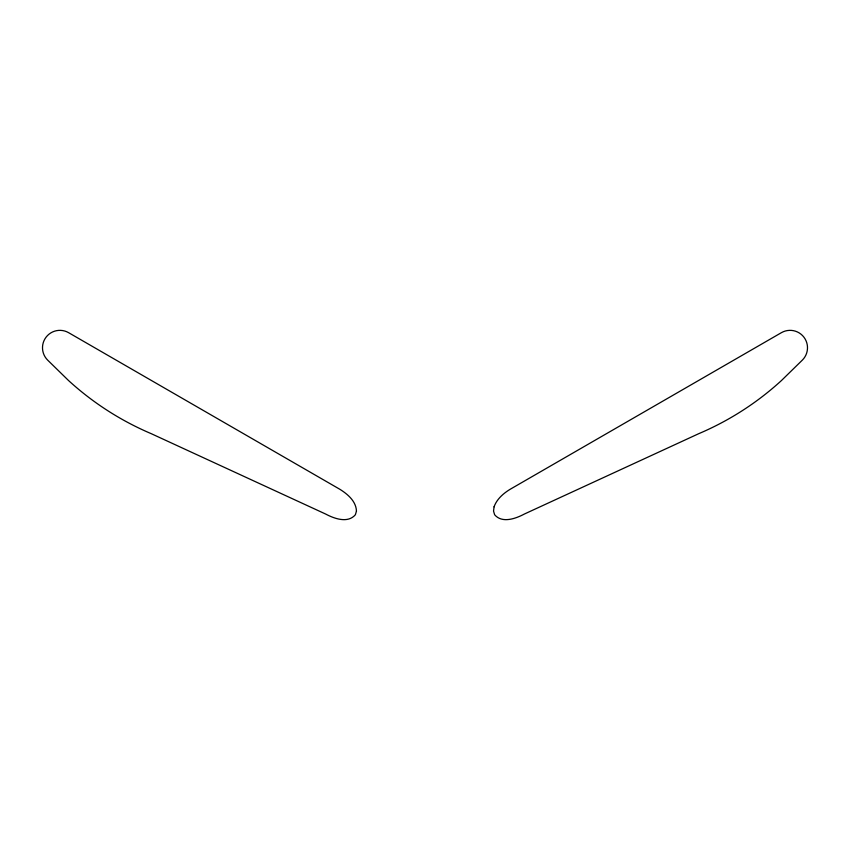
<?xml version="1.0" encoding="UTF-8"?>
<svg xmlns="http://www.w3.org/2000/svg" width="850" height="850" viewBox="0 0 850 850"><rect width="100%" height="100%" fill="white"/><g stroke="black" fill="none" stroke-linecap="round" stroke-linejoin="round"><path stroke-width="1.27" d="M494.073 506.802L493.542 511.094L494.615 514.728C502.138 523.632 515.737 518.617 524.365 514.038L698.764 433.67A291.21 291.21 0 0 0 781.469 380.524L802.4 360.06A17.404 17.404 0 0 0 781.394 332.679L510.085 489.324C503.285 493.489 496.825 499.088 494.073 506.802M356.458 511.094L355.385 514.728C347.862 523.632 334.263 518.617 325.635 514.038L151.236 433.67A291.21 291.21 0 0 1 68.531 380.524L47.6 360.06A17.404 17.404 0 0 1 68.606 332.679L339.915 489.324C347.661 494.169 356.076 501.234 356.458 511.094"/></g></svg>
